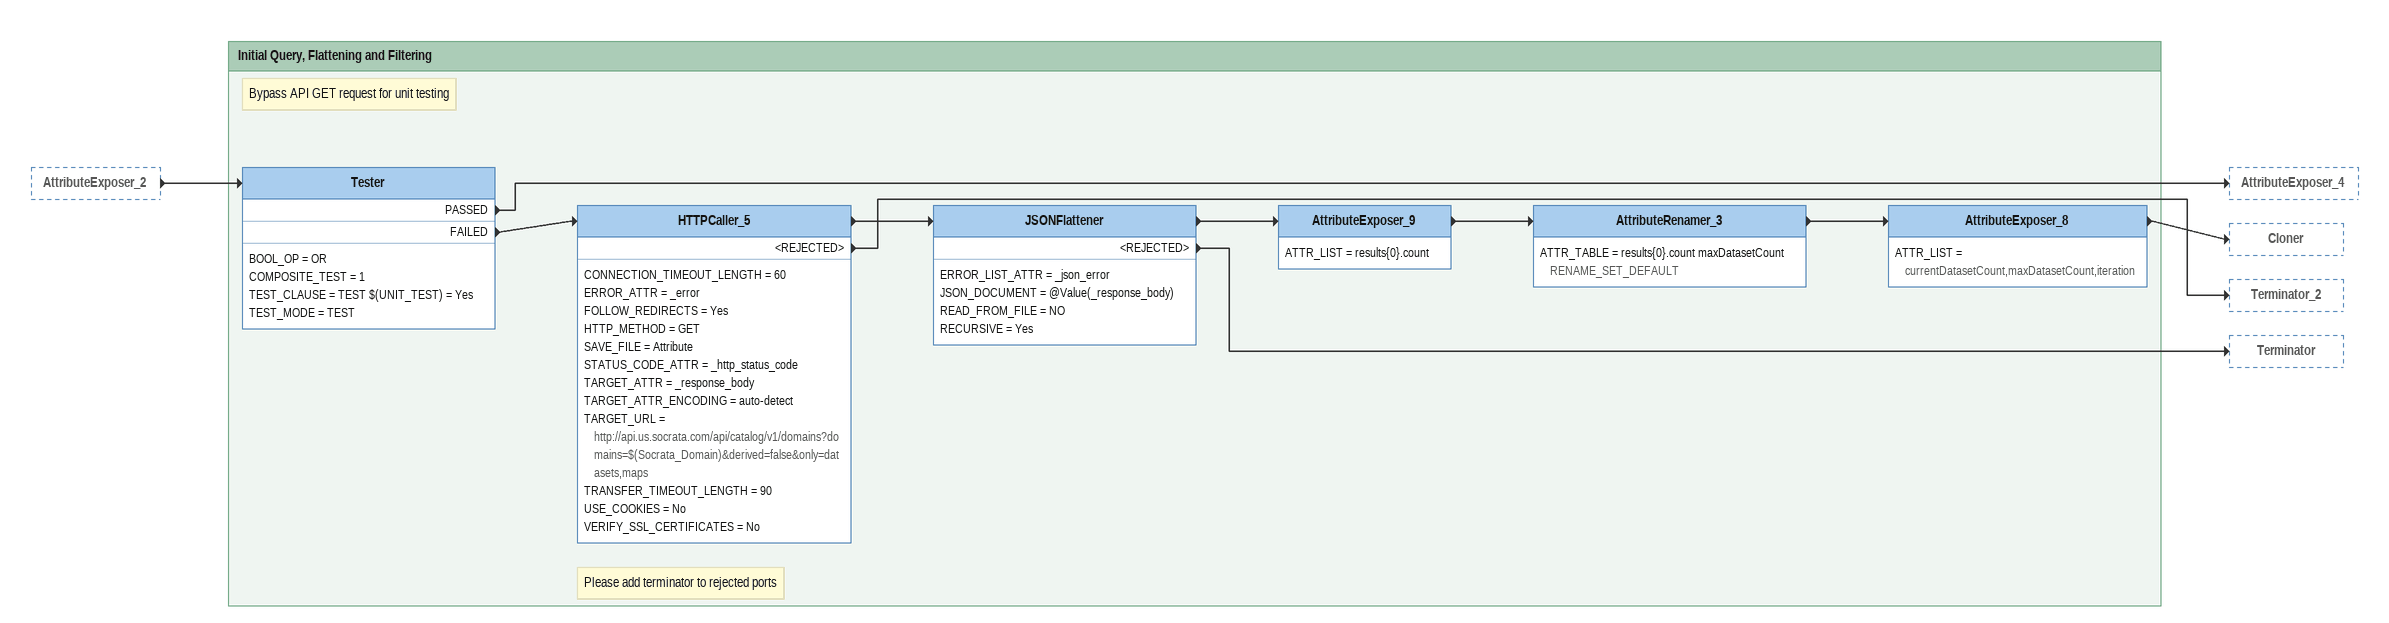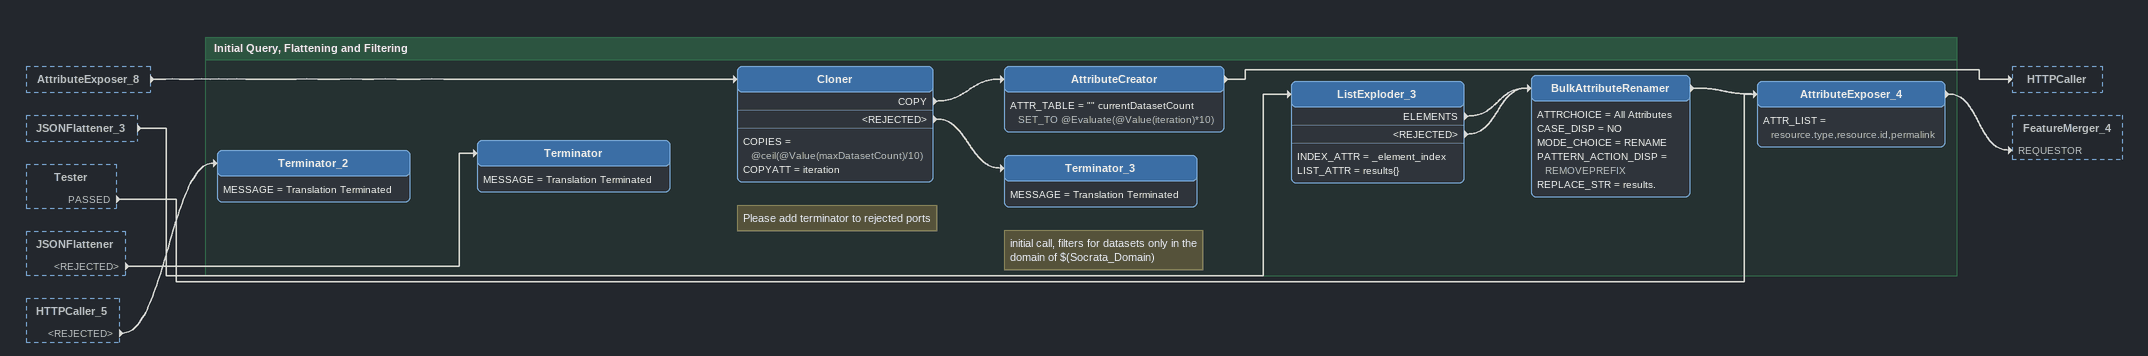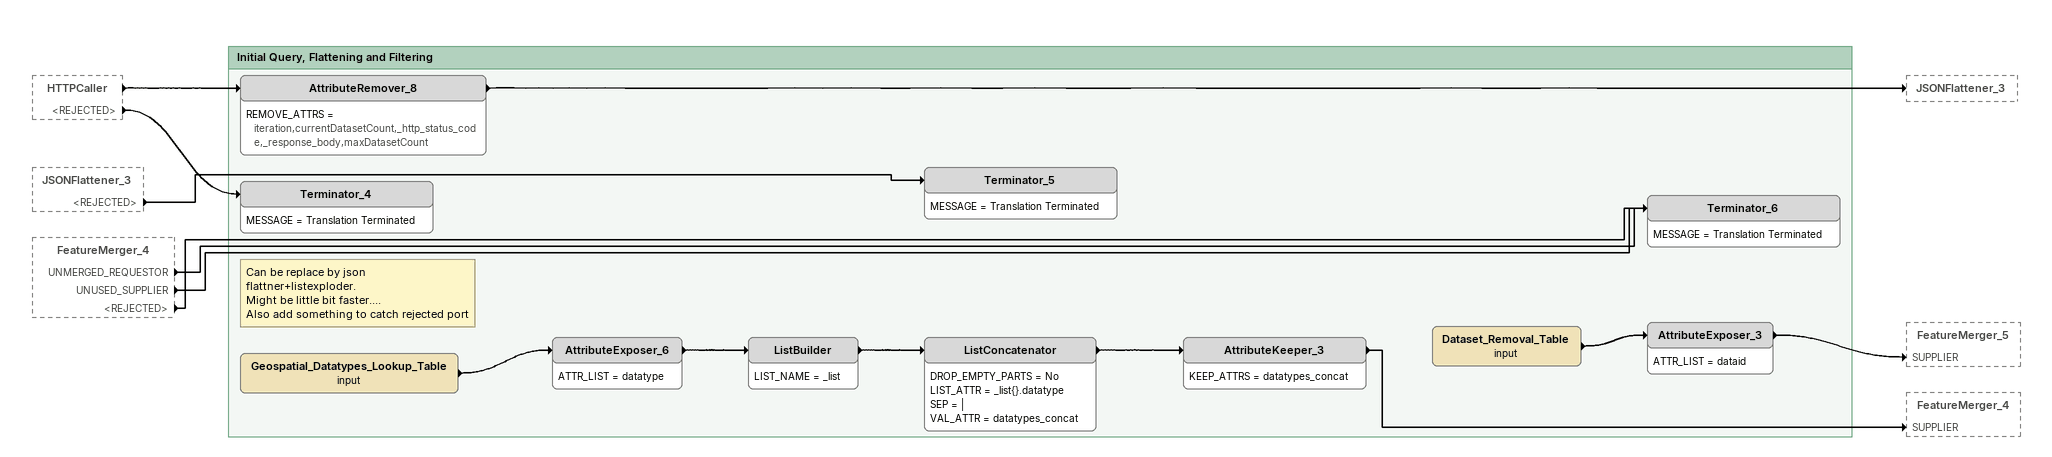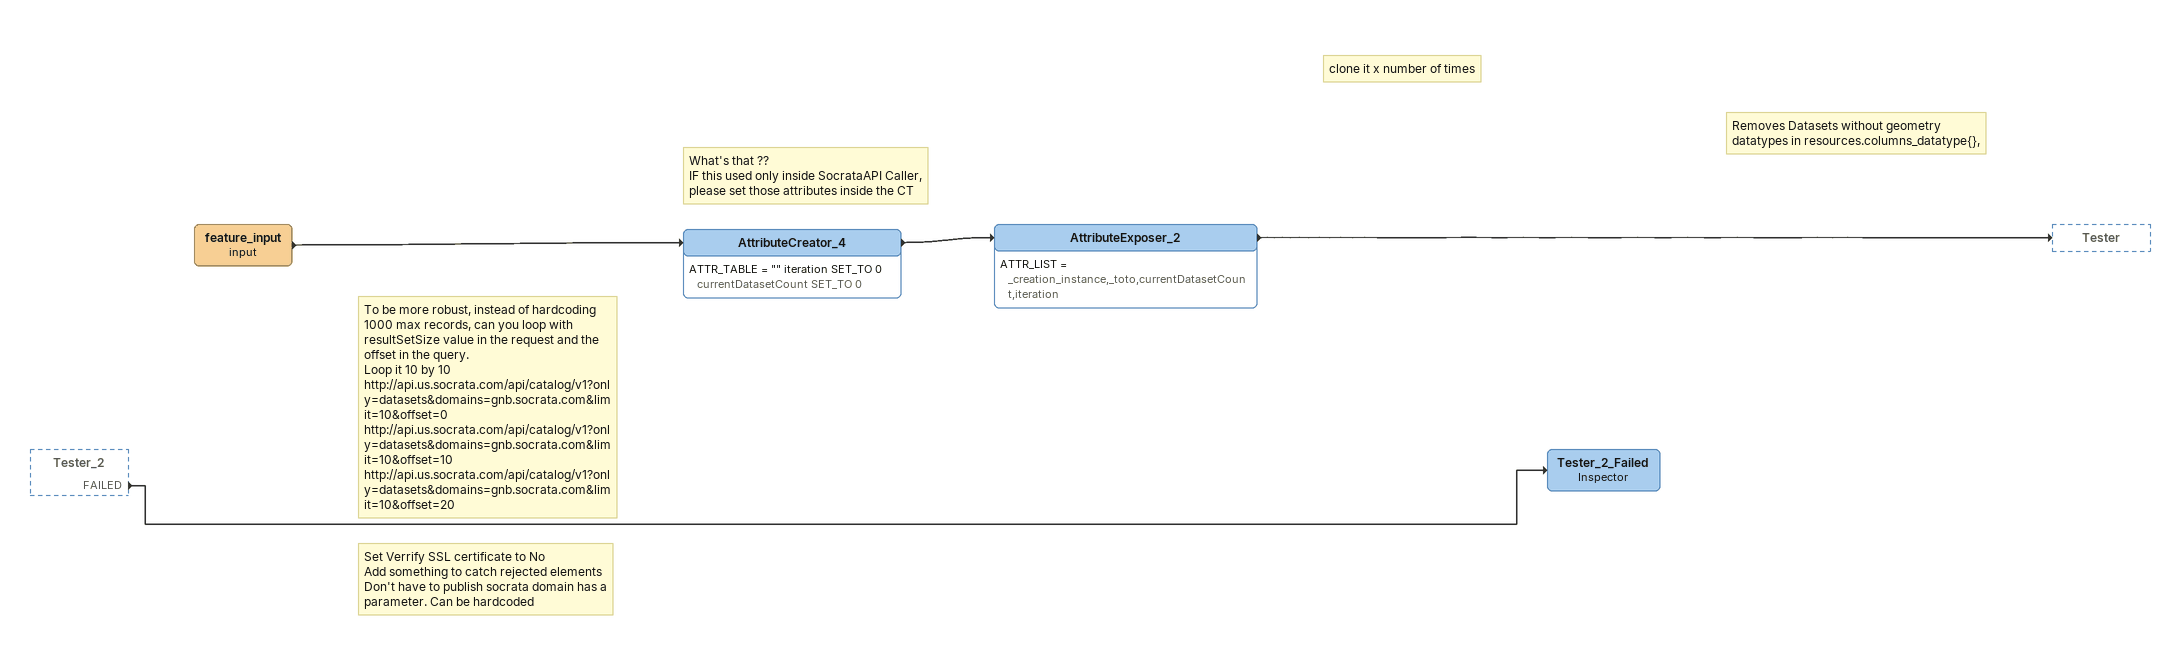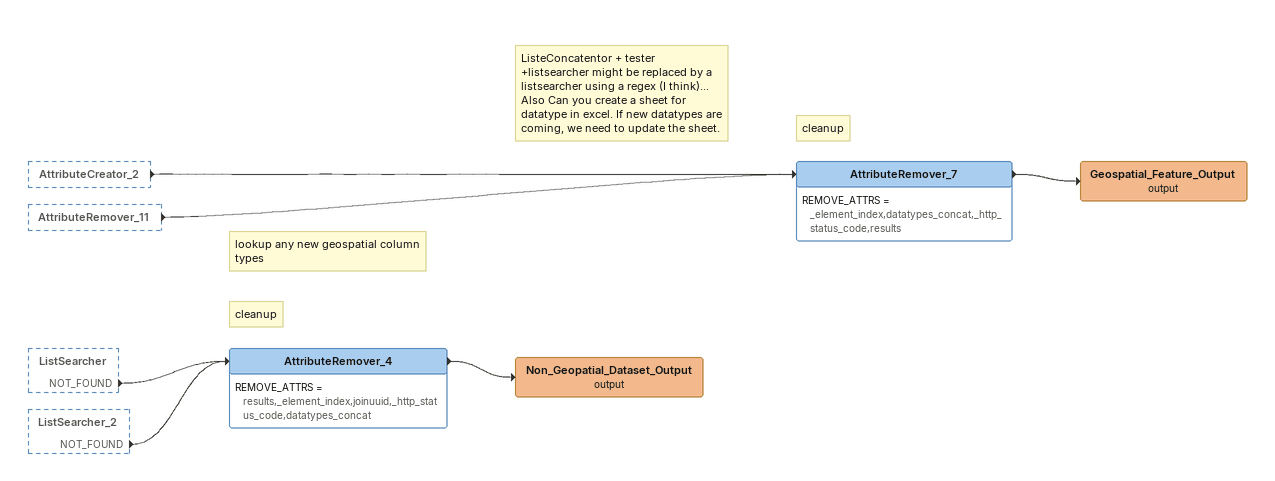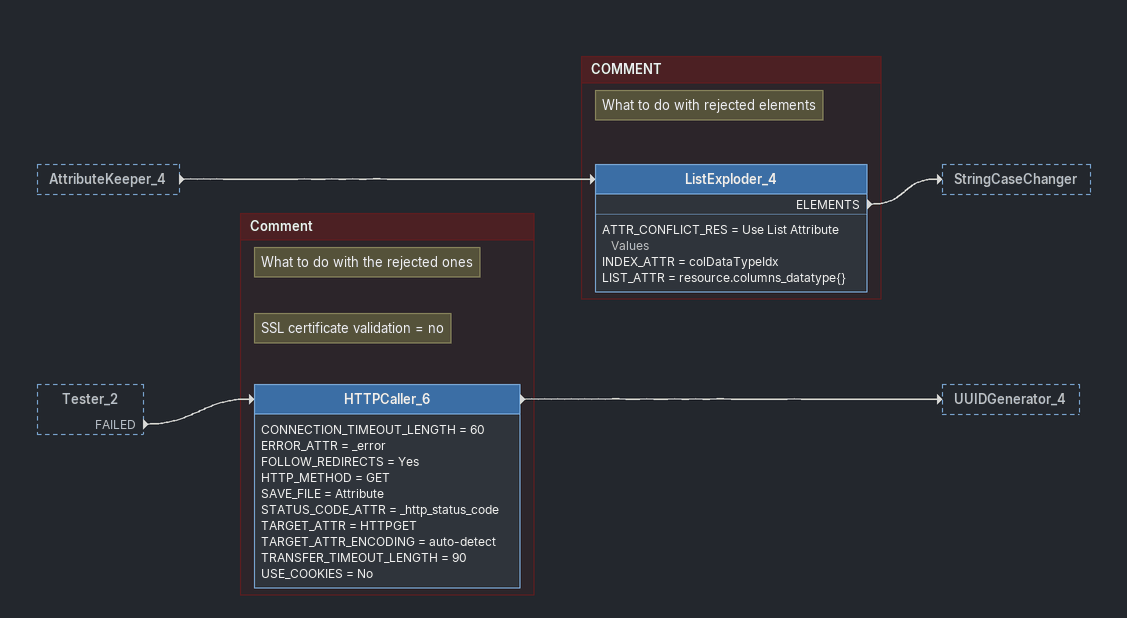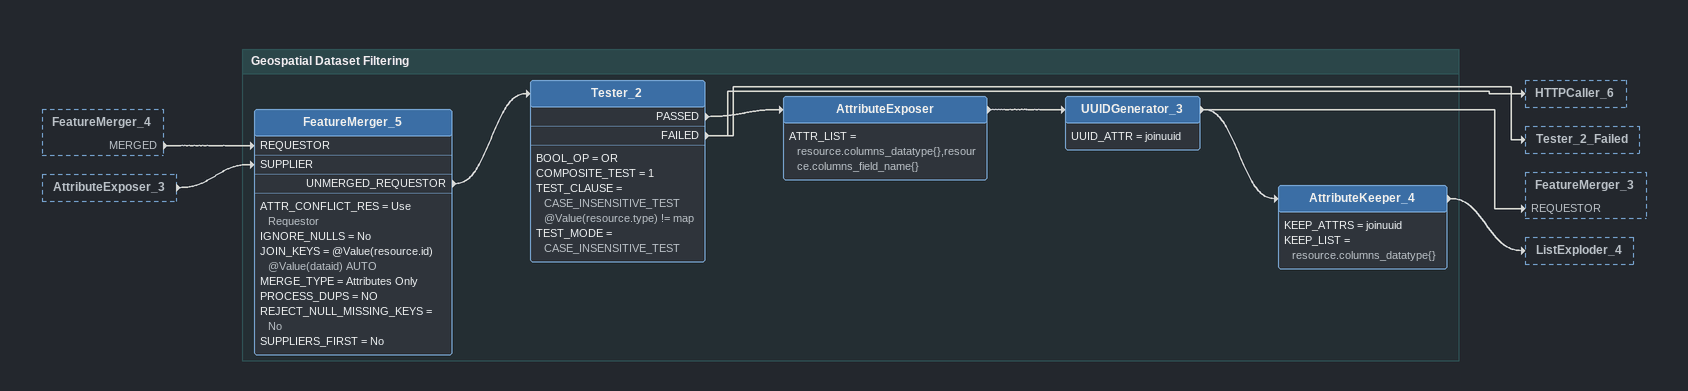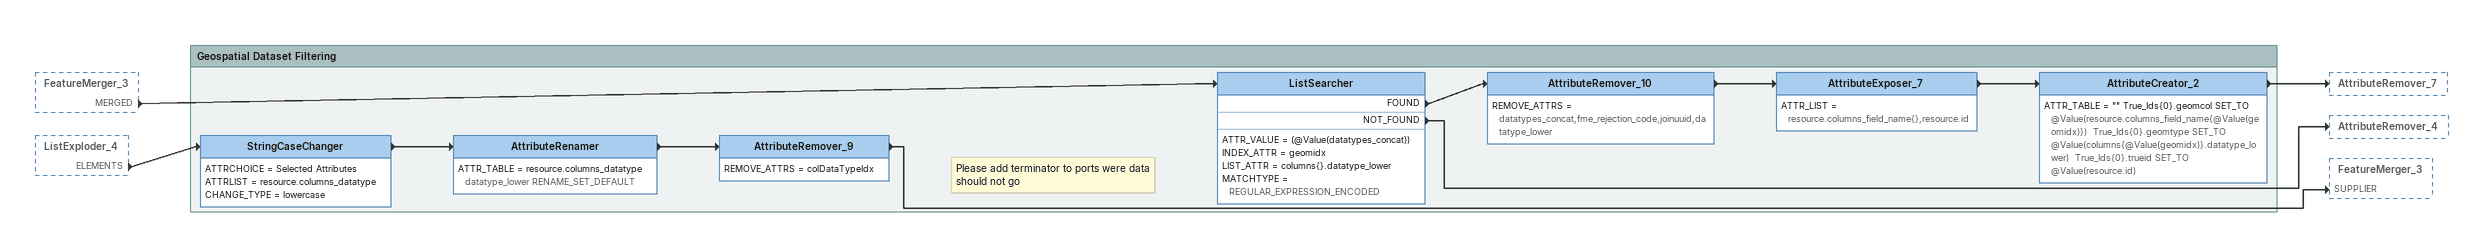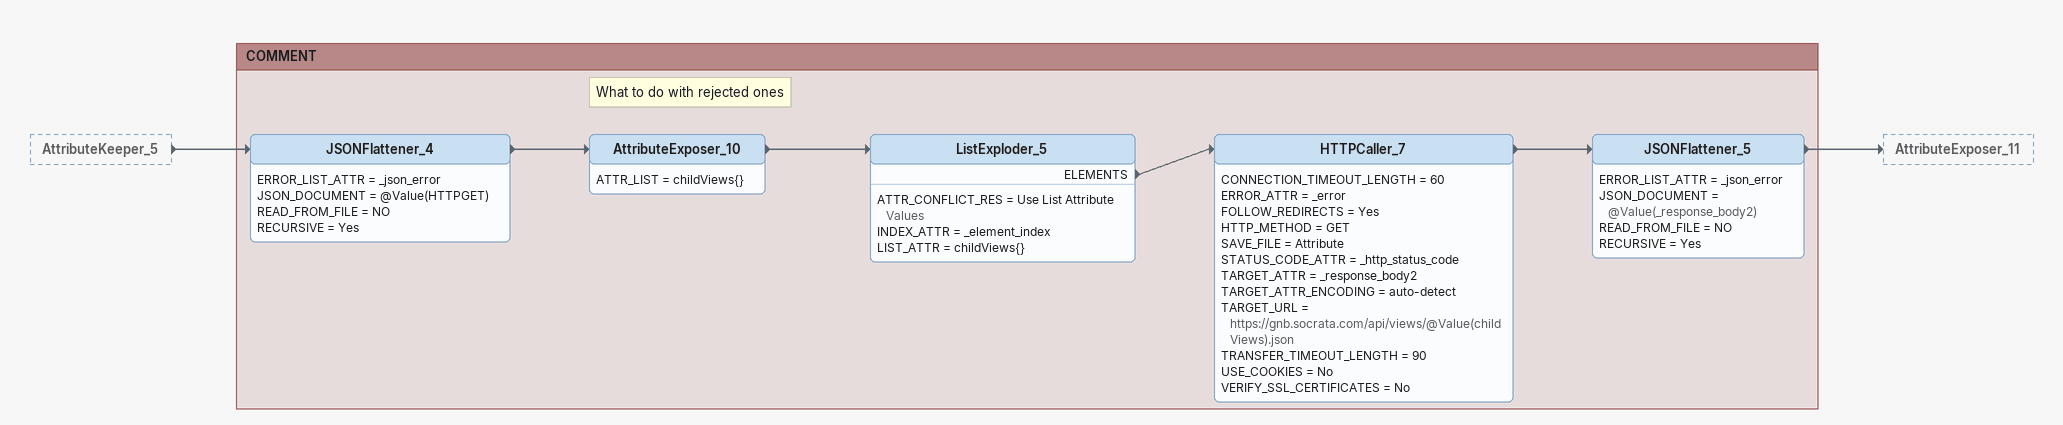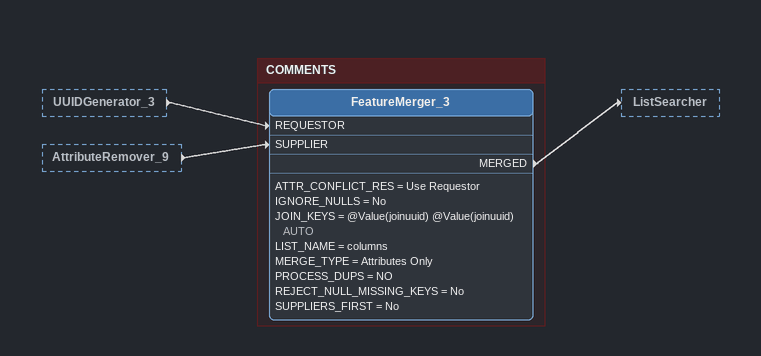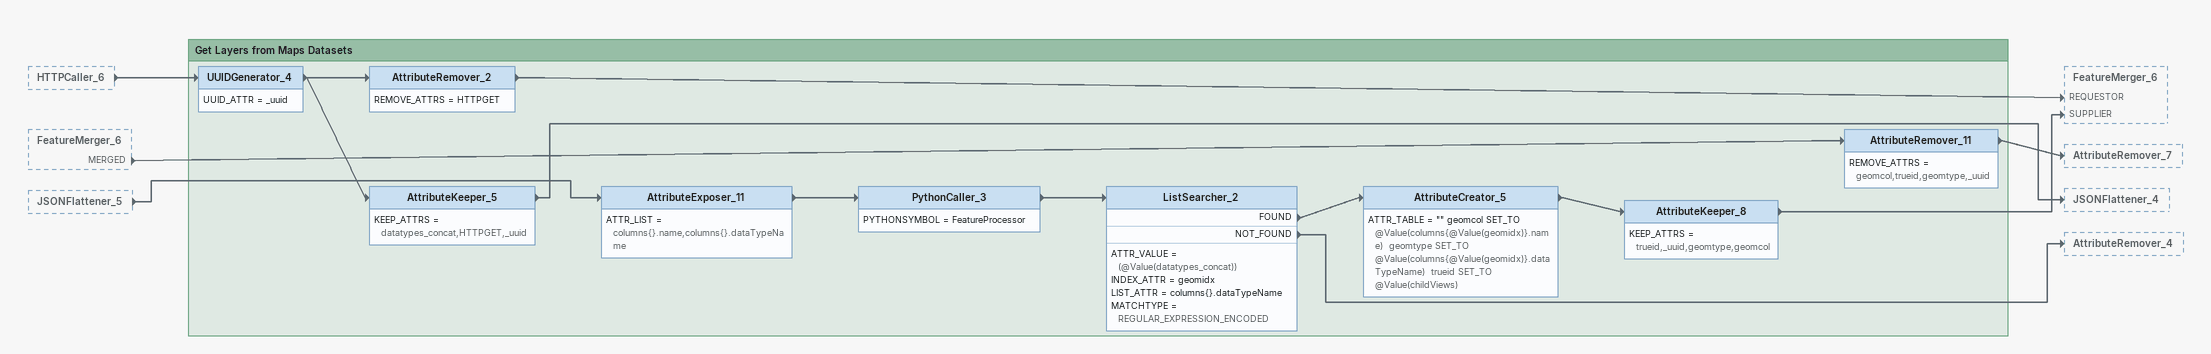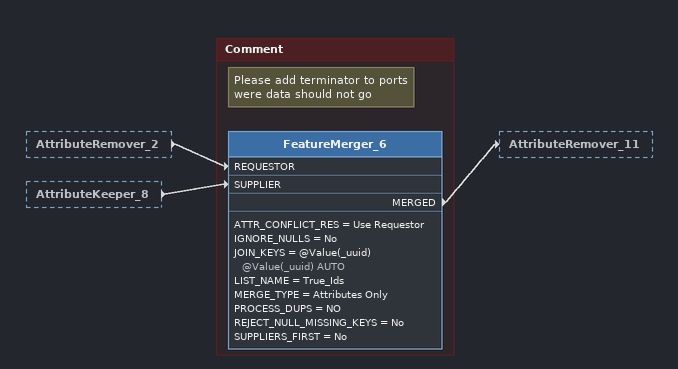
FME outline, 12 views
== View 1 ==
AttributeExposer_2 [outside]
    -> Tester

Bookmark: Initial Query, Flattening and Filtering
Note: Bypass API GET request for unit testing
Tester
    BOOL_OP = OR
    COMPOSITE_TEST = 1
    TEST_CLAUSE = TEST $(UNIT_TEST) = Yes
    TEST_MODE = TEST
    PASSED -> AttributeExposer_4
    FAILED -> HTTPCaller_5
Note: Please add terminator to rejected ports
HTTPCaller_5
    CONNECTION_TIMEOUT_LENGTH = 60
    ERROR_ATTR = _error
    FOLLOW_REDIRECTS = Yes
    HTTP_METHOD = GET
    SAVE_FILE = Attribute
    STATUS_CODE_ATTR = _http_status_code
    TARGET_ATTR = _response_body
    TARGET_ATTR_ENCODING = auto-detect
    TARGET_URL = http://api.us.socrata.com/api/catalog/v1/domains?domains=$(Socrata_Domain)&derived=false&only=datasets,maps
    TRANSFER_TIMEOUT_LENGTH = 90
    USE_COOKIES = No
    VERIFY_SSL_CERTIFICATES = No
    -> JSONFlattener
    <REJECTED> -> Terminator_2
JSONFlattener
    ERROR_LIST_ATTR = _json_error
    JSON_DOCUMENT = @Value(_response_body)
    READ_FROM_FILE = NO
    RECURSIVE = Yes
    -> AttributeExposer_9
    <REJECTED> -> Terminator
AttributeExposer_9
    ATTR_LIST = results{0}.count
    -> AttributeRenamer_3
AttributeRenamer_3
    ATTR_TABLE = results{0}.count maxDatasetCount RENAME_SET_DEFAULT
    -> AttributeExposer_8
AttributeExposer_8
    ATTR_LIST = currentDatasetCount,maxDatasetCount,iteration
    -> Cloner

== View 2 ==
AttributeExposer_8 [outside]
    -> Cloner
JSONFlattener_3 [outside]
    -> ListExploder_3
Tester [outside]
    PASSED -> AttributeExposer_4
JSONFlattener [outside]
    <REJECTED> -> Terminator
HTTPCaller_5 [outside]
    <REJECTED> -> Terminator_2

Bookmark: Initial Query, Flattening and Filtering
Note: Please add terminator to rejected ports
Cloner
    COPIES = @ceil(@Value(maxDatasetCount)/10)
    COPYATT = iteration
    COPY -> AttributeCreator
    <REJECTED> -> Terminator_3
AttributeCreator
    ATTR_TABLE = "" currentDatasetCount SET_TO @Evaluate(@Value(iteration)*10)
    -> HTTPCaller
ListExploder_3
    INDEX_ATTR = _element_index
    LIST_ATTR = results{}
    ELEMENTS -> BulkAttributeRenamer
    <REJECTED> -> BulkAttributeRenamer
BulkAttributeRenamer
    ATTRCHOICE = All Attributes
    CASE_DISP = NO
    MODE_CHOICE = RENAME
    PATTERN_ACTION_DISP = REMOVEPREFIX
    REPLACE_STR = results.
    -> AttributeExposer_4
AttributeExposer_4
    ATTR_LIST = resource.type,resource.id,permalink
    -> FeatureMerger_4 [REQUESTOR]
Note: initial call, filters for datasets only in the domain of $(Socrata_Domain)
Terminator_3
    MESSAGE = Translation Terminated
Terminator
    MESSAGE = Translation Terminated
Terminator_2
    MESSAGE = Translation Terminated

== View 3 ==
HTTPCaller [outside]
    -> AttributeRemover_8
    <REJECTED> -> Terminator_4
JSONFlattener_3 [outside]
    <REJECTED> -> Terminator_5
FeatureMerger_4 [outside]
    UNMERGED_REQUESTOR -> Terminator_6
    UNUSED_SUPPLIER -> Terminator_6
    <REJECTED> -> Terminator_6

Bookmark: Initial Query, Flattening and Filtering
AttributeRemover_8
    REMOVE_ATTRS = iteration,currentDatasetCount,_http_status_code,_response_body,maxDatasetCount
    -> JSONFlattener_3
Terminator_5
    MESSAGE = Translation Terminated
Terminator_4
    MESSAGE = Translation Terminated
Note: Can be replace by json flattner+listexploder. / Might be little bit faster.... / Also add something to catch rejected port
Geospatial_Datatypes_Lookup_Table (input)
    -> AttributeExposer_6
AttributeExposer_6
    ATTR_LIST = datatype
    -> ListBuilder
ListBuilder
    LIST_NAME = _list
    -> ListConcatenator
ListConcatenator
    DROP_EMPTY_PARTS = No
    LIST_ATTR = _list{}.datatype
    SEP = |
    VAL_ATTR = datatypes_concat
    -> AttributeKeeper_3
AttributeKeeper_3
    KEEP_ATTRS = datatypes_concat
    -> FeatureMerger_4 [SUPPLIER]
Terminator_6
    MESSAGE = Translation Terminated
Dataset_Removal_Table (input)
    -> AttributeExposer_3
AttributeExposer_3
    ATTR_LIST = dataid
    -> FeatureMerger_5 [SUPPLIER]

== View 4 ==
Tester_2 [outside]
    FAILED -> Tester_2_Failed
Note: To be more robust, instead of hardcoding 1000 max records, can you loop with resultSetSize value in the request and the offset in the query. / Loop it 10 by 10 / http://api.us.socrata.com/api/catalog/v1?only=datasets&domains=gnb.socrata.com&limit=10&offset=0 / http://api.us.socrata.com/api/catalog/v1?only=datasets&domains=gnb.socrata.com&limit=10&offset=10 / http://api.us.socrata.com/api/catalog/v1?only=datasets&domains=gnb.socrata.com&limit=10&offset=20
Note: Set Verrify SSL certificate to No / Add something to catch rejected elements / Don't have to publish socrata domain has a parameter. Can be hardcoded
feature_input (input)
    -> AttributeCreator_4
Note: What's that ?? / IF this used only inside SocrataAPI Caller, please set those attributes inside the CT
AttributeCreator_4
    ATTR_TABLE = "" iteration SET_TO 0  currentDatasetCount SET_TO 0
    -> AttributeExposer_2
Note: clone it x number of times
AttributeExposer_2
    ATTR_LIST = _creation_instance,_toto,currentDatasetCount,iteration
    -> Tester
Note: Removes Datasets without geometry datatypes in resources.columns_datatype{},
Tester_2_Failed: Inspector

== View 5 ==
AttributeCreator_2 [outside]
    -> AttributeRemover_7
AttributeRemover_11 [outside]
    -> AttributeRemover_7
ListSearcher [outside]
    NOT_FOUND -> AttributeRemover_4
ListSearcher_2 [outside]
    NOT_FOUND -> AttributeRemover_4
Note: lookup any new geospatial column types
Note: ListeConcatentor + tester +listsearcher might be replaced by a listsearcher using a regex (I think)... / Also Can you create a sheet for datatype in excel. If new datatypes are coming, we need to update the sheet.
Note: cleanup
AttributeRemover_7
    REMOVE_ATTRS = _element_index,datatypes_concat,_http_status_code,results
    -> Geospatial_Feature_Output (output)
Geospatial_Feature_Output (output)
Note: cleanup
AttributeRemover_4
    REMOVE_ATTRS = results,_element_index,joinuuid,_http_status_code,datatypes_concat
    -> Non_Geopatial_Dataset_Output (output)
Non_Geopatial_Dataset_Output (output)

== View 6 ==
AttributeKeeper_4 [outside]
    -> ListExploder_4
Tester_2 [outside]
    FAILED -> HTTPCaller_6

Bookmark: COMMENT
Note: What to do with rejected elements
ListExploder_4
    ATTR_CONFLICT_RES = Use List Attribute Values
    INDEX_ATTR = colDataTypeIdx
    LIST_ATTR = resource.columns_datatype{}
    ELEMENTS -> StringCaseChanger

Bookmark: Comment
Note: What to do with the rejected ones
Note: SSL certificate validation = no
HTTPCaller_6
    CONNECTION_TIMEOUT_LENGTH = 60
    ERROR_ATTR = _error
    FOLLOW_REDIRECTS = Yes
    HTTP_METHOD = GET
    SAVE_FILE = Attribute
    STATUS_CODE_ATTR = _http_status_code
    TARGET_ATTR = HTTPGET
    TARGET_ATTR_ENCODING = auto-detect
    TRANSFER_TIMEOUT_LENGTH = 90
    USE_COOKIES = No
    -> UUIDGenerator_4

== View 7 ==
FeatureMerger_4 [outside]
    MERGED -> FeatureMerger_5 [REQUESTOR]
AttributeExposer_3 [outside]
    -> FeatureMerger_5 [SUPPLIER]

Bookmark: Geospatial Dataset Filtering
FeatureMerger_5
    ATTR_CONFLICT_RES = Use Requestor
    IGNORE_NULLS = No
    JOIN_KEYS = @Value(resource.id) @Value(dataid) AUTO
    MERGE_TYPE = Attributes Only
    PROCESS_DUPS = NO
    REJECT_NULL_MISSING_KEYS = No
    SUPPLIERS_FIRST = No
    UNMERGED_REQUESTOR -> Tester_2
Tester_2
    BOOL_OP = OR
    COMPOSITE_TEST = 1
    TEST_CLAUSE = CASE_INSENSITIVE_TEST @Value(resource.type) != map
    TEST_MODE = CASE_INSENSITIVE_TEST
    PASSED -> AttributeExposer
    FAILED -> HTTPCaller_6
    FAILED -> Tester_2_Failed
AttributeExposer
    ATTR_LIST = resource.columns_datatype{},resource.columns_field_name{}
    -> UUIDGenerator_3
UUIDGenerator_3
    UUID_ATTR = joinuuid
    -> FeatureMerger_3 [REQUESTOR]
    -> AttributeKeeper_4
AttributeKeeper_4
    KEEP_ATTRS = joinuuid
    KEEP_LIST = resource.columns_datatype{}
    -> ListExploder_4

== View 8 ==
FeatureMerger_3 [outside]
    MERGED -> ListSearcher
ListExploder_4 [outside]
    ELEMENTS -> StringCaseChanger

Bookmark: Geospatial Dataset Filtering
StringCaseChanger
    ATTRCHOICE = Selected Attributes
    ATTRLIST = resource.columns_datatype
    CHANGE_TYPE = lowercase
    -> AttributeRenamer
AttributeRenamer
    ATTR_TABLE = resource.columns_datatype datatype_lower RENAME_SET_DEFAULT
    -> AttributeRemover_9
Note: Please add terminator to ports were data should not go
AttributeRemover_9
    REMOVE_ATTRS = colDataTypeIdx
    -> FeatureMerger_3 [SUPPLIER]
ListSearcher
    ATTR_VALUE = (@Value(datatypes_concat))
    INDEX_ATTR = geomidx
    LIST_ATTR = columns{}.datatype_lower
    MATCHTYPE = REGULAR_EXPRESSION_ENCODED
    FOUND -> AttributeRemover_10
    NOT_FOUND -> AttributeRemover_4
AttributeRemover_10
    REMOVE_ATTRS = datatypes_concat,fme_rejection_code,joinuuid,datatype_lower
    -> AttributeExposer_7
AttributeExposer_7
    ATTR_LIST = resource.columns_field_name{},resource.id
    -> AttributeCreator_2
AttributeCreator_2
    ATTR_TABLE = "" True_Ids{0}.geomcol SET_TO @Value(resource.columns_field_name{@Value(geomidx)})  True_Ids{0}.geomtype SET_TO @Value(columns{@Value(geomidx)}.datatype_lower)  True_Ids{0}.trueid SET_TO @Value(resource.id)
    -> AttributeRemover_7

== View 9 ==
AttributeKeeper_5 [outside]
    -> JSONFlattener_4

Bookmark: COMMENT
JSONFlattener_4
    ERROR_LIST_ATTR = _json_error
    JSON_DOCUMENT = @Value(HTTPGET)
    READ_FROM_FILE = NO
    RECURSIVE = Yes
    -> AttributeExposer_10
Note: What to do with rejected ones
AttributeExposer_10
    ATTR_LIST = childViews{}
    -> ListExploder_5
ListExploder_5
    ATTR_CONFLICT_RES = Use List Attribute Values
    INDEX_ATTR = _element_index
    LIST_ATTR = childViews{}
    ELEMENTS -> HTTPCaller_7
HTTPCaller_7
    CONNECTION_TIMEOUT_LENGTH = 60
    ERROR_ATTR = _error
    FOLLOW_REDIRECTS = Yes
    HTTP_METHOD = GET
    SAVE_FILE = Attribute
    STATUS_CODE_ATTR = _http_status_code
    TARGET_ATTR = _response_body2
    TARGET_ATTR_ENCODING = auto-detect
    TARGET_URL = https://gnb.socrata.com/api/views/@Value(childViews).json
    TRANSFER_TIMEOUT_LENGTH = 90
    USE_COOKIES = No
    VERIFY_SSL_CERTIFICATES = No
    -> JSONFlattener_5
JSONFlattener_5
    ERROR_LIST_ATTR = _json_error
    JSON_DOCUMENT = @Value(_response_body2)
    READ_FROM_FILE = NO
    RECURSIVE = Yes
    -> AttributeExposer_11

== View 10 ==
UUIDGenerator_3 [outside]
    -> FeatureMerger_3 [REQUESTOR]
AttributeRemover_9 [outside]
    -> FeatureMerger_3 [SUPPLIER]

Bookmark: COMMENTS
FeatureMerger_3
    ATTR_CONFLICT_RES = Use Requestor
    IGNORE_NULLS = No
    JOIN_KEYS = @Value(joinuuid) @Value(joinuuid) AUTO
    LIST_NAME = columns
    MERGE_TYPE = Attributes Only
    PROCESS_DUPS = NO
    REJECT_NULL_MISSING_KEYS = No
    SUPPLIERS_FIRST = No
    MERGED -> ListSearcher

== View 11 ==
HTTPCaller_6 [outside]
    -> UUIDGenerator_4
FeatureMerger_6 [outside]
    MERGED -> AttributeRemover_11
JSONFlattener_5 [outside]
    -> AttributeExposer_11

Bookmark: Get Layers from Maps Datasets
UUIDGenerator_4
    UUID_ATTR = _uuid
    -> AttributeKeeper_5
    -> AttributeRemover_2
AttributeRemover_2
    REMOVE_ATTRS = HTTPGET
    -> FeatureMerger_6 [REQUESTOR]
AttributeKeeper_5
    KEEP_ATTRS = datatypes_concat,HTTPGET,_uuid
    -> JSONFlattener_4
AttributeExposer_11
    ATTR_LIST = columns{}.name,columns{}.dataTypeName
    -> PythonCaller_3
PythonCaller_3
    PYTHONSYMBOL = FeatureProcessor
    -> ListSearcher_2
ListSearcher_2
    ATTR_VALUE = (@Value(datatypes_concat))
    INDEX_ATTR = geomidx
    LIST_ATTR = columns{}.dataTypeName
    MATCHTYPE = REGULAR_EXPRESSION_ENCODED
    FOUND -> AttributeCreator_5
    NOT_FOUND -> AttributeRemover_4
AttributeCreator_5
    ATTR_TABLE = "" geomcol SET_TO @Value(columns{@Value(geomidx)}.name)  geomtype SET_TO @Value(columns{@Value(geomidx)}.dataTypeName)  trueid SET_TO @Value(childViews)
    -> AttributeKeeper_8
AttributeKeeper_8
    KEEP_ATTRS = trueid,_uuid,geomtype,geomcol
    -> FeatureMerger_6 [SUPPLIER]
AttributeRemover_11
    REMOVE_ATTRS = geomcol,trueid,geomtype,_uuid
    -> AttributeRemover_7

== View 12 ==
AttributeRemover_2 [outside]
    -> FeatureMerger_6 [REQUESTOR]
AttributeKeeper_8 [outside]
    -> FeatureMerger_6 [SUPPLIER]

Bookmark: Comment
Note: Please add terminator to ports were data should not go
FeatureMerger_6
    ATTR_CONFLICT_RES = Use Requestor
    IGNORE_NULLS = No
    JOIN_KEYS = @Value(_uuid) @Value(_uuid) AUTO
    LIST_NAME = True_Ids
    MERGE_TYPE = Attributes Only
    PROCESS_DUPS = NO
    REJECT_NULL_MISSING_KEYS = No
    SUPPLIERS_FIRST = No
    MERGED -> AttributeRemover_11
